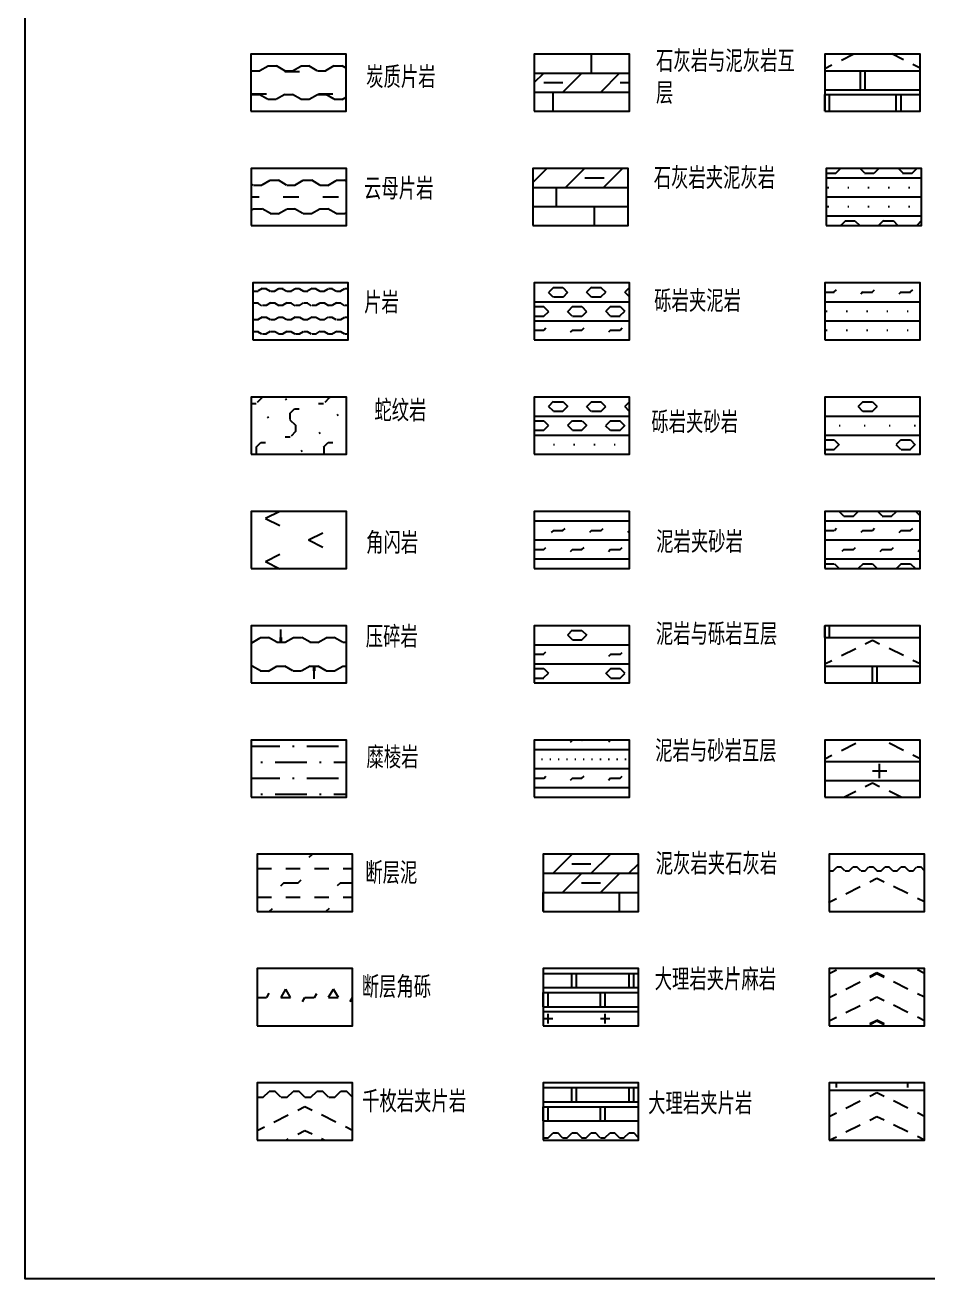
# Model space of a CAD drawing. Extents: x 0 to 0.364, y 0 to 0.528.
# Drawn here: x 0 to 0.1894, y 0 to 0.2632 of the extents above; entities that cross this region are included whole.
import ezdxf

# ---------------------------------------------------------------- set-up
doc = ezdxf.new("R2010")
doc.units = 0
doc.header["$MEASUREMENT"] = 0
doc.layers.get('0').update_dxf_attribs({"linetype": 'CONTINUOUS'})
doc.styles.add('LZ_FONTS_FS', font='hxm.ttf', dxfattribs={"width": 0.7})

msp = doc.modelspace()

# ---------------------------------------------------------------- hatches: boundary and pattern name
h = msp.add_hatch()
h.set_pattern_fill('TKTZPY', color=256, scale=0.001, style=0, pattern_type=2)
h.set_pattern_definition([(30, (-0.189815, 0.2476422), (0.0034641, 0.006), [0.002, -0.01]), (0, (-0.188083, 0.248642), (0.0034641, 0.006), [0.00173205, -0.00519615]), (0, (-0.191547, 0.247642), (0.0034641, 0.006), [0.00173205, -0.00519615]), (150, (-0.191547, 0.2476422), (-0.006928203, -3e-10), [0.002, -0.01]), (0, (-0.189083, 0.248809), (0, 0.012), [0.0030654, -0.0108564]), (0, (-0.182154, 0.253476), (0, 0.012), [0.0030654, -0.0108564])])
h.paths.add_polyline_path([(0.06733, 0.24514), (0.06733, 0.25714), (0.04733, 0.25714), (0.04733, 0.24514)])
h = msp.add_hatch()
h.set_pattern_fill('TKSHY-NHY', color=256, scale=0.001, style=0, pattern_type=2)
h.set_pattern_definition([(0, (-0.3131948, 0.0771422), (0, 0.004), []), (90, (-0.313195, 0.077142), (-0.008, 0.008), [0.004, -0.012]), (0, (-0.315195, 0.083142), (0.008, 0.008), [0.004, -0.012]), (45, (-0.319195, 0.081142), (-0.008, 0.008), [0.00565685, -0.00565685]), (45, (-0.311195, 0.081142), (-0.008, 0.008), [0.00565685, -0.00565685])])
h.paths.add_polyline_path([(0.10681, 0.25714), (0.10681, 0.24514), (0.12681, 0.24514), (0.12681, 0.25714)])
h = msp.add_hatch()
h.set_pattern_fill('TKDLY+QMY', color=256, scale=0.001, style=0, pattern_type=2)
h.set_pattern_definition([(26.565, (-0.432252, 0.029142), (5e-11, 0.015), [0.00167705, -0.0022361, 0.0033541, -0.0598148]), (26.565, (-0.423752, 0.033392), (5e-11, 0.015), [0.001677, -0.065405]), (153.435, (-0.412252, 0.029142), (5e-11, -0.015), [0.00167705, -0.0022361, 0.0033541, -0.0598148]), (333.435, (-0.422252, 0.034142), (-5e-11, 0.015), [0.001677, -0.065405]), (26.565, (-0.412252, 0.029142), (5e-11, 0.015), [0.00167705, -0.0022361, 0.0033541, -0.0598148]), (26.565, (-0.403752, 0.033392), (5e-11, 0.015), [0.001677, -0.065405]), (153.435, (-0.392252, 0.029142), (5e-11, -0.015), [0.00167705, -0.0022361, 0.0033541, -0.0598148]), (333.435, (-0.402252, 0.034142), (-5e-11, 0.015), [0.001677, -0.065405]), (26.565, (-0.392252, 0.029142), (5e-11, 0.015), [0.00167705, -0.0022361, 0.0033541, -0.0598148]), (26.565, (-0.383752, 0.033392), (5e-11, 0.015), [0.001677, -0.065405]), (153.435, (-0.372252, 0.029142), (5e-11, -0.015), [0.00167705, -0.0022361, 0.0033541, -0.0598148]), (333.435, (-0.382252, 0.034142), (-5e-11, 0.015), [0.001677, -0.065405]), (0, (-0.432252, 0.034642), (0, 0.015), []), (0, (-0.432252, 0.038642), (0, 0.015), []), (90, (-0.432252, 0.034642), (-0.015, 0.015), [0.004, -0.011]), (90, (-0.431252, 0.034642), (-0.015, 0.015), [0.004, -0.011]), (0, (-0.432252, 0.039642), (0, 0.015), []), (0, (-0.432252, 0.043642), (0, 0.015), []), (90, (-0.424752, 0.039642), (-0.015, 0.015), [0.004, -0.011]), (90, (-0.423752, 0.039642), (-0.015, 0.015), [0.004, -0.011])])
h.paths.add_polyline_path([(0.18775, 0.24514), (0.18775, 0.25714), (0.16775, 0.25714), (0.16775, 0.24514)])
h = msp.add_hatch()
h.set_pattern_fill('TKYMPY', color=256, scale=0.001, style=0, pattern_type=2)
h.set_pattern_definition([(30, (-0.2517003, 0.0076422), (0.0034641, 0.006), [0.002, -0.01]), (0, (-0.249968, 0.008642), (0.0034641, 0.006), [0.00173205, -0.00519615]), (0, (-0.2534324, 0.007642), (0.0034641, 0.006), [0.00173205, -0.00519615]), (150, (-0.2534324, 0.0076422), (-0.006928203, -3e-10), [0.002, -0.01]), (0, (-0.2525663, 0.005142), (0.00333333, 0.006), [0.00333333, -0.005])])
h.paths.add_polyline_path([(0.04743, 0.22114), (0.06743, 0.22114), (0.06743, 0.23314), (0.04743, 0.23314)])
h = msp.add_hatch()
h.set_pattern_fill('TKSHY+NHY', color=256, scale=0.001, style=0, pattern_type=2)
h.set_pattern_definition([(0, (-0.3125663, 0.0771422), (0, 0.004), []), (90, (-0.312566, 0.077142), (-0.016, 1e-18), [0.004, -0.008]), (90, (-0.304566, 0.081142), (-0.016, 1e-18), [0.004, -0.008]), (0, (-0.314566, 0.087142), (0.004, 0.012), [0.004, -0.012]), (45, (-0.318566, 0.085142), (-0.012, 0.012), [0.0056569, -0.0282843]), (45, (-0.310566, 0.085142), (-0.012, 0.012), [0.0056569, -0.0282843]), (45, (-0.302566, 0.085142), (-0.012, 0.012), [0.0056569, -0.0282843]), (45, (-0.294566, 0.085142), (-0.012, 0.012), [0.0056569, -0.0282843]), (45, (-0.286566, 0.085142), (-0.012, 0.012), [0.0056569, -0.0282843]), (45, (-0.278566, 0.085142), (-0.012, 0.012), [0.0056569, -0.0282843])])
h.paths.add_polyline_path([(0.12649, 0.22114), (0.12649, 0.23314), (0.10649, 0.23314), (0.10649, 0.22114)])
h = msp.add_hatch()
h.set_pattern_fill('TKSY+LY', color=256, scale=0.001, style=0, pattern_type=2)
h.set_pattern_definition([(0, (-0.311938, 0.1751422), (0, 0.004), []), (0, (-0.311938, 0.177142), (0, 0.012), [0.00025, -0.004]), (0, (-0.311938, 0.181142), (0, 0.012), [0.00025, -0.004]), (0, (-0.311938, 0.184142), (0.012, 0.012), [0.002, -0.006]), (0, (-0.311938, 0.186142), (0.012, 0.012), [0.002, -0.006]), (45, (-0.309938, 0.184142), (-0.012, 0.012), [0.0014142, -0.01555635]), (315, (-0.309938, 0.186142), (0.012, 0.012), [0.0014142, -0.01555635]), (135, (-0.311938, 0.184142), (-0.012, -0.012), [0.0014142, -0.01555635]), (225, (-0.311938, 0.186142), (0.012, -0.012), [0.0014142, -0.01555635]), (45, (-0.301938, 0.184142), (-0.012, 0.012), [0.0014142, -0.01555635]), (315, (-0.301938, 0.186142), (0.012, 0.012), [0.0014142, -0.01555635]), (135, (-0.303938, 0.184142), (-0.012, -0.012), [0.0014142, -0.01555635]), (225, (-0.303938, 0.186142), (0.012, -0.012), [0.0014142, -0.01555635]), (45, (-0.293938, 0.184142), (-0.012, 0.012), [0.0014142, -0.01555635]), (315, (-0.293938, 0.186142), (0.012, 0.012), [0.0014142, -0.01555635]), (135, (-0.295938, 0.184142), (-0.012, -0.012), [0.0014142, -0.01555635]), (225, (-0.295938, 0.186142), (0.012, -0.012), [0.0014142, -0.01555635])])
h.paths.add_polyline_path([(0.16806, 0.23314), (0.16806, 0.22114), (0.18806, 0.22114), (0.18806, 0.23314)])
h = msp.add_hatch()
h.set_pattern_fill('TKPY', color=256, scale=0.001, style=0, pattern_type=2)
h.set_pattern_definition([(30, (-0.1918191, 0.1743922), (0.001732551, 0.002999134), [0.001, -0.005]), (0, (-0.190953, 0.1748922), (0.00173105, 0.003), [0.000866025, -0.002598076]), (0, (-0.192685, 0.1743922), (0.00173105, 0.003), [0.000866025, -0.002598076]), (150, (-0.1926851, 0.1743922), (-0.003463602, 8.66e-07), [0.001, -0.005])])
h.paths.add_polyline_path([(0.06775, 0.19714), (0.06775, 0.20914), (0.04775, 0.20914), (0.04775, 0.19714)])
h = msp.add_hatch()
h.set_pattern_fill('TKLY+NY', color=256, scale=0.001, style=0, pattern_type=2)
h.set_pattern_definition([(0, (-0.4331948, 0.0291422), (0, 0.004), []), (0, (-0.433195, 0.038142), (0.012, 0.012), [0.002, -0.006]), (0, (-0.433195, 0.040142), (0.012, 0.012), [0.002, -0.006]), (45, (-0.431195, 0.038142), (-0.012, 0.012), [0.0014142, -0.01555635]), (315, (-0.431195, 0.040142), (0.012, 0.012), [0.0014142, -0.01555635]), (135, (-0.433195, 0.038142), (-0.012, -0.012), [0.0014142, -0.01555635]), (225, (-0.433195, 0.040142), (0.012, -0.012), [0.0014142, -0.01555635]), (45, (-0.423195, 0.038142), (-0.012, 0.012), [0.0014142, -0.01555635]), (315, (-0.423195, 0.040142), (0.012, 0.012), [0.0014142, -0.01555635]), (135, (-0.425195, 0.038142), (-0.012, -0.012), [0.0014142, -0.01555635]), (225, (-0.425195, 0.040142), (0.012, -0.012), [0.0014142, -0.01555635]), (45, (-0.415195, 0.038142), (-0.012, 0.012), [0.0014142, -0.01555635]), (315, (-0.415195, 0.040142), (0.012, 0.012), [0.0014142, -0.01555635]), (135, (-0.417195, 0.038142), (-0.012, -0.012), [0.0014142, -0.01555635]), (225, (-0.417195, 0.040142), (0.012, -0.012), [0.0014142, -0.01555635]), (0, (-0.429195, 0.034142), (0.012, 0.012), [0.002, -0.006]), (0, (-0.429195, 0.036142), (0.012, 0.012), [0.002, -0.006]), (45, (-0.427195, 0.034142), (-0.012, 0.012), [0.0014142, -0.01555635]), (315, (-0.427195, 0.036142), (0.012, 0.012), [0.0014142, -0.01555635]), (135, (-0.429195, 0.034142), (-0.012, -0.012), [0.0014142, -0.01555635]), (225, (-0.429195, 0.036142), (0.012, -0.012), [0.0014142, -0.01555635]), (45, (-0.419195, 0.034142), (-0.012, 0.012), [0.0014142, -0.01555635]), (315, (-0.419195, 0.036142), (0.012, 0.012), [0.0014142, -0.01555635]), (135, (-0.421195, 0.034142), (-0.012, -0.012), [0.0014142, -0.01555635]), (225, (-0.421195, 0.036142), (0.012, -0.012), [0.0014142, -0.01555635]), (45, (-0.411195, 0.034142), (-0.012, 0.012), [0.0014142, -0.01555635]), (315, (-0.411195, 0.036142), (0.012, 0.012), [0.0014142, -0.01555635]), (135, (-0.413195, 0.034142), (-0.012, -0.012), [0.0014142, -0.01555635]), (225, (-0.413195, 0.036142), (0.012, -0.012), [0.0014142, -0.01555635]), (0, (-0.433195, 0.043142), (0.004, 0.012), [0.002, -0.006]), (45, (-0.431195, 0.043142), (2e-18, 0.024), [0.000625, -0.01634556]), (45, (-0.423195, 0.043142), (2e-18, 0.024), [0.000625, -0.01634556]), (45, (-0.415195, 0.043142), (2e-18, 0.024), [0.000625, -0.01634556]), (225, (-0.433195, 0.043142), (-4e-18, -0.024), [0.000625, -0.01634556]), (225, (-0.425195, 0.043142), (-4e-18, -0.024), [0.000625, -0.01634556]), (225, (-0.417195, 0.043142), (-4e-18, -0.024), [0.000625, -0.01634556])])
h.paths.add_polyline_path([(0.12681, 0.19714), (0.12681, 0.20914), (0.10681, 0.20914), (0.10681, 0.19714)])
h = msp.add_hatch()
h.set_pattern_fill('TKSY+NY', color=256, scale=0.001, style=0, pattern_type=2)
h.set_pattern_definition([(0, (-0.312252, 0.1731422), (0, 0.004), []), (0, (-0.312252, 0.175142), (0, 0.012), [0.00025, -0.004]), (0, (-0.312252, 0.179142), (0, 0.012), [0.00025, -0.004]), (0, (-0.312252, 0.183142), (0.004, 0.012), [0.002, -0.006]), (45, (-0.310252, 0.183142), (2e-18, 0.024), [0.000625, -0.01634556]), (45, (-0.302252, 0.183142), (2e-18, 0.024), [0.000625, -0.01634556]), (45, (-0.294252, 0.183142), (2e-18, 0.024), [0.000625, -0.01634556]), (225, (-0.312252, 0.183142), (-4e-18, -0.024), [0.000625, -0.01634556]), (225, (-0.304252, 0.183142), (-4e-18, -0.024), [0.000625, -0.01634556]), (225, (-0.296252, 0.183142), (-4e-18, -0.024), [0.000625, -0.01634556])])
h.paths.add_polyline_path([(0.18775, 0.19714), (0.18775, 0.20914), (0.16775, 0.20914), (0.16775, 0.19714)])
h = msp.add_hatch()
h.set_pattern_fill('TKSWY', color=256, scale=0.001, style=0, pattern_type=2)
h.set_pattern_definition([(45, (-0.552566, 0.125142), (-0.00707107, 0.00707107), [0.00133333, -0.00866667]), (0, (-0.5516235, 0.126085), (0.00707107, 0.00707107), [0.001, -0.01314214]), (270, (-0.552566, 0.125142), (0.00707107, -0.00707107), [0.00133333, -0.0128088]), (315, (-0.552566, 0.123809), (0.00707107, 0.00707107), [0.00166667, -0.00833333]), (270, (-0.551388, 0.1226304), (0.00707107, -0.00707107), [0.00133333, -0.0128088]), (225, (-0.551388, 0.121297), (0.00707107, -0.00707107), [0.00133333, -0.00866667]), (180, (-0.552566, 0.1201186), (-0.00707107, -0.00707107), [0.001, -0.01314214]), (45, (-0.542162, 0.125142), (-0.00707107, 0.00707107), [0.00033333, -0.005])])
h.paths.add_polyline_path([(0.06743, 0.17314), (0.06743, 0.18514), (0.04743, 0.18514), (0.04743, 0.17314)])
h = msp.add_hatch()
h.set_pattern_fill('TKLY+SY', color=256, scale=0.001, style=0, pattern_type=2)
h.set_pattern_definition([(0, (-0.4331948, 0.0291422), (0, 0.004), []), (0, (-0.433195, 0.031142), (0, 0.012), [0.00025, -0.004]), (0, (-0.433195, 0.038142), (0.012, 0.012), [0.002, -0.006]), (0, (-0.433195, 0.040142), (0.012, 0.012), [0.002, -0.006]), (45, (-0.431195, 0.038142), (-0.012, 0.012), [0.0014142, -0.01555635]), (315, (-0.431195, 0.040142), (0.012, 0.012), [0.0014142, -0.01555635]), (135, (-0.433195, 0.038142), (-0.012, -0.012), [0.0014142, -0.01555635]), (225, (-0.433195, 0.040142), (0.012, -0.012), [0.0014142, -0.01555635]), (45, (-0.423195, 0.038142), (-0.012, 0.012), [0.0014142, -0.01555635]), (315, (-0.423195, 0.040142), (0.012, 0.012), [0.0014142, -0.01555635]), (135, (-0.425195, 0.038142), (-0.012, -0.012), [0.0014142, -0.01555635]), (225, (-0.425195, 0.040142), (0.012, -0.012), [0.0014142, -0.01555635]), (45, (-0.415195, 0.038142), (-0.012, 0.012), [0.0014142, -0.01555635]), (315, (-0.415195, 0.040142), (0.012, 0.012), [0.0014142, -0.01555635]), (135, (-0.417195, 0.038142), (-0.012, -0.012), [0.0014142, -0.01555635]), (225, (-0.417195, 0.040142), (0.012, -0.012), [0.0014142, -0.01555635]), (0, (-0.429195, 0.034142), (0.012, 0.012), [0.002, -0.006]), (0, (-0.429195, 0.036142), (0.012, 0.012), [0.002, -0.006]), (45, (-0.427195, 0.034142), (-0.012, 0.012), [0.0014142, -0.01555635]), (315, (-0.427195, 0.036142), (0.012, 0.012), [0.0014142, -0.01555635]), (135, (-0.429195, 0.034142), (-0.012, -0.012), [0.0014142, -0.01555635]), (225, (-0.429195, 0.036142), (0.012, -0.012), [0.0014142, -0.01555635]), (45, (-0.419195, 0.034142), (-0.012, 0.012), [0.0014142, -0.01555635]), (315, (-0.419195, 0.036142), (0.012, 0.012), [0.0014142, -0.01555635]), (135, (-0.421195, 0.034142), (-0.012, -0.012), [0.0014142, -0.01555635]), (225, (-0.421195, 0.036142), (0.012, -0.012), [0.0014142, -0.01555635]), (45, (-0.411195, 0.034142), (-0.012, 0.012), [0.0014142, -0.01555635]), (315, (-0.411195, 0.036142), (0.012, 0.012), [0.0014142, -0.01555635]), (135, (-0.413195, 0.034142), (-0.012, -0.012), [0.0014142, -0.01555635]), (225, (-0.413195, 0.036142), (0.012, -0.012), [0.0014142, -0.01555635])])
h.paths.add_polyline_path([(0.12681, 0.17314), (0.12681, 0.18514), (0.10681, 0.18514), (0.10681, 0.17314)])
h = msp.add_hatch()
h.set_pattern_fill('TKSY-LY', color=256, scale=0.001, style=0, pattern_type=2)
h.set_pattern_definition([(0, (-0.312252, 0.1731422), (0, 0.004), []), (0, (-0.312252, 0.174142), (0.008, 0.008), [0.002, -0.014]), (0, (-0.312252, 0.176142), (0.008, 0.008), [0.002, -0.014]), (45, (-0.310252, 0.174142), (-0.008, 0.008), [0.00141421, -0.0098995]), (315, (-0.310252, 0.176142), (0.008, 0.008), [0.00141421, -0.0098995]), (135, (-0.312252, 0.174142), (-0.008, -0.008), [0.00141421, -0.0098995]), (225, (-0.312252, 0.176142), (0.008, -0.008), [0.00141421, -0.0098995]), (0, (-0.312252, 0.179142), (0, 0.008), [0.00025, -0.005])])
h.paths.add_polyline_path([(0.16775, 0.18514), (0.16775, 0.17314), (0.18775, 0.17314), (0.18775, 0.18514)])
h = msp.add_hatch()
h.set_pattern_fill('TKJSY', color=256, scale=0.001, style=0, pattern_type=2)
h.set_pattern_definition([(26.565, (-0.552566, 0.029142), (-4e-10, 0.009), [0.0033541, -0.0067082]), (333.435, (-0.552566, 0.029142), (4e-10, 0.009), [0.0033541, -0.0067082])])
h.paths.add_polyline_path([(0.06743, 0.14914), (0.06743, 0.16114), (0.04743, 0.16114), (0.04743, 0.14914)])
h = msp.add_hatch()
h.set_pattern_fill('TKNY+SY', color=256, scale=0.001, style=0, pattern_type=2)
h.set_pattern_definition([(0, (-0.1331948, -0.0648578), (0, 0.004), []), (0, (-0.133195, -0.062858), (0.004, 0.012), [0.002, -0.006]), (45, (-0.131195, -0.062858), (2e-18, 0.024), [0.000625, -0.0163456]), (45, (-0.123195, -0.062858), (2e-18, 0.024), [0.000625, -0.0163456]), (45, (-0.115195, -0.062858), (2e-18, 0.024), [0.000625, -0.0163456]), (225, (-0.133195, -0.062858), (-4e-18, -0.024), [0.000625, -0.0163456]), (225, (-0.125195, -0.062858), (-4e-18, -0.024), [0.000625, -0.0163456]), (225, (-0.117195, -0.062858), (-4e-18, -0.024), [0.000625, -0.0163456]), (0, (-0.129195, -0.058858), (0.004, 0.012), [0.002, -0.006]), (45, (-0.127195, -0.058858), (2e-18, 0.024), [0.000625, -0.0163456]), (45, (-0.119195, -0.058858), (2e-18, 0.024), [0.000625, -0.0163456]), (45, (-0.111195, -0.058858), (2e-18, 0.024), [0.000625, -0.0163456]), (225, (-0.129195, -0.058858), (-4e-18, -0.024), [0.000625, -0.0163456]), (225, (-0.121195, -0.058858), (-4e-18, -0.024), [0.000625, -0.0163456]), (225, (-0.113195, -0.058858), (-4e-18, -0.024), [0.000625, -0.0163456]), (0, (-0.133195, -0.054858), (0, 0.012), [0.00025, -0.004])])
h.paths.add_polyline_path([(0.12681, 0.16114), (0.10681, 0.16114), (0.10681, 0.14914), (0.12681, 0.14914)])
h = msp.add_hatch()
h.set_pattern_fill('TKNY+LY', color=256, scale=0.001, style=0, pattern_type=2)
h.set_pattern_definition([(0, (-0.012252, 0.1511422), (0, 0.004), []), (0, (-0.012252, 0.153142), (0.004, 0.012), [0.002, -0.006]), (45, (-0.010252, 0.153142), (2e-18, 0.024), [0.000625, -0.0163456]), (45, (-0.002252, 0.153142), (2e-18, 0.024), [0.000625, -0.0163456]), (45, (0.005748, 0.153142), (2e-18, 0.024), [0.000625, -0.0163456]), (225, (-0.012252, 0.153142), (-4e-18, -0.024), [0.000625, -0.0163456]), (225, (-0.004252, 0.153142), (-4e-18, -0.024), [0.000625, -0.0163456]), (225, (0.003748, 0.153142), (-4e-18, -0.024), [0.000625, -0.0163456]), (0, (-0.008252, 0.157142), (0.004, 0.012), [0.002, -0.006]), (45, (-0.006252, 0.157142), (2e-18, 0.024), [0.000625, -0.0163456]), (45, (0.001748, 0.157142), (2e-18, 0.024), [0.000625, -0.0163456]), (45, (0.009748, 0.157142), (2e-18, 0.024), [0.000625, -0.0163456]), (225, (-0.008252, 0.157142), (-4e-18, -0.024), [0.000625, -0.0163456]), (225, (-0.000252, 0.157142), (-4e-18, -0.024), [0.000625, -0.0163456]), (225, (0.007748, 0.157142), (-4e-18, -0.024), [0.000625, -0.0163456]), (0, (-0.012252, 0.160142), (0.012, 0.012), [0.002, -0.006]), (0, (-0.012252, 0.162142), (0.012, 0.012), [0.002, -0.006]), (45, (-0.010252, 0.160142), (-0.012, 0.012), [0.0014142, -0.0155563]), (315, (-0.010252, 0.162142), (0.012, 0.012), [0.0014142, -0.0155563]), (135, (-0.012252, 0.160142), (-0.012, -0.012), [0.0014142, -0.0155563]), (225, (-0.012252, 0.162142), (0.012, -0.012), [0.0014142, -0.0155563]), (45, (-0.002252, 0.160142), (-0.012, 0.012), [0.0014142, -0.0155563]), (315, (-0.002252, 0.162142), (0.012, 0.012), [0.0014142, -0.0155563]), (135, (-0.004252, 0.160142), (-0.012, -0.012), [0.0014142, -0.0155563]), (225, (-0.004252, 0.162142), (0.012, -0.012), [0.0014142, -0.0155563]), (45, (0.005748, 0.160142), (-0.012, 0.012), [0.0014142, -0.0155563]), (315, (0.005748, 0.162142), (0.012, 0.012), [0.0014142, -0.0155563]), (135, (0.003748, 0.160142), (-0.012, -0.012), [0.0014142, -0.0155563]), (225, (0.003748, 0.162142), (0.012, -0.012), [0.0014142, -0.0155563])])
h.paths.add_polyline_path([(0.18775, 0.14914), (0.18775, 0.16114), (0.16775, 0.16114), (0.16775, 0.14914)])
h = msp.add_hatch()
h.set_pattern_fill('TKYSY', color=256, scale=0.001, style=0, pattern_type=2)
h.set_pattern_definition([(270, (-0.549102, -0.039358), (0.0138564, -3e-18), [0.00266667, -0.00933333]), (270, (-0.549002, -0.039358), (0.0138564, -3e-18), [0.001, -0.011]), (270, (-0.549202, -0.039358), (0.0138564, -3e-18), [0.001, -0.011]), (90, (-0.542141, -0.046358), (-0.0138564, 8e-19), [0.00266667, -0.00933333]), (90, (-0.542041, -0.046358), (-0.0138564, 8e-19), [0.001, -0.011]), (90, (-0.542241, -0.046358), (-0.0138564, 8e-19), [0.001, -0.011]), (30, (-0.5517003, -0.0403578), (0.003464101, 0.006), [0.002, -0.01]), (0, (-0.549968, -0.039358), (0.0034641, 0.006), [0.00173205, -0.00519615]), (0, (-0.5534324, -0.040358), (0.0034641, 0.006), [0.00173205, -0.00519615]), (150, (-0.5534324, -0.0403578), (-0.006928203, -3e-10), [0.002, -0.01])])
h.paths.add_polyline_path([(0.06743, 0.12514), (0.06743, 0.13714), (0.04743, 0.13714), (0.04743, 0.12514)])
h = msp.add_hatch()
h.set_pattern_fill('TKNY-LY', color=256, scale=0.001, style=0, pattern_type=2)
h.set_pattern_definition([(0, (-0.1331948, -0.0668578), (0, 0.004), []), (0, (-0.133195, -0.065858), (0.008, 0.008), [0.002, -0.014]), (0, (-0.133195, -0.063858), (0.008, 0.008), [0.002, -0.014]), (45, (-0.131195, -0.065858), (-0.008, 0.008), [0.0014142, -0.0098995]), (315, (-0.131195, -0.063858), (0.008, 0.008), [0.0014142, -0.0098995]), (135, (-0.133195, -0.065858), (-0.008, -0.008), [0.0014142, -0.0098995]), (225, (-0.133195, -0.063858), (0.008, -0.008), [0.0014142, -0.0098995]), (0, (-0.133195, -0.060858), (0.008, 0.008), [0.002, -0.014]), (45, (-0.131195, -0.060858), (2e-18, 0.016), [0.000625, -0.0106887]), (225, (-0.133195, -0.060858), (-4e-18, -0.016), [0.000625, -0.0106887])])
h.paths.add_polyline_path([(0.10681, 0.13714), (0.10681, 0.12514), (0.12681, 0.12514), (0.12681, 0.13714)])
h = msp.add_hatch()
h.set_pattern_fill('TKQMY-DLY', color=256, scale=0.001, style=0, pattern_type=2)
h.set_pattern_definition([(0, (-0.192252, 0.034642), (0, 0.01), []), (0, (-0.192252, 0.038642), (0, 0.01), []), (90, (-0.192252, 0.034642), (-0.01, 0.01), [0.004, -0.016]), (90, (-0.191252, 0.034642), (-0.01, 0.01), [0.004, -0.016]), (26.565, (-0.192252, 0.029142), (3e-11, 0.01), [0.00167705, -0.00223607, 0.0033541, -0.03745414]), (26.565, (-0.183752, 0.033392), (3e-11, 0.01), [0.00167705, -0.0430443]), (153.435, (-0.172252, 0.029142), (3e-11, -0.01), [0.00167705, -0.00223607, 0.0033541, -0.03745414]), (333.435, (-0.182252, 0.034142), (-3e-11, 0.01), [0.00167705, -0.0430443]), (26.565, (-0.172252, 0.029142), (3e-11, 0.01), [0.00167705, -0.00223607, 0.0033541, -0.03745414]), (26.565, (-0.163752, 0.033392), (3e-11, 0.01), [0.00167705, -0.0430443]), (153.435, (-0.152252, 0.029142), (3e-11, -0.01), [0.00167705, -0.00223607, 0.0033541, -0.03745414]), (333.435, (-0.162252, 0.034142), (-3e-11, 0.01), [0.00167705, -0.0430443])])
h.paths.add_polyline_path([(0.18775, 0.12514), (0.18775, 0.13714), (0.16775, 0.13714), (0.16775, 0.12514)])
h = msp.add_hatch()
h.set_pattern_fill('TKMLY', color=256, scale=0.001, style=0, pattern_type=2)
h.set_pattern_definition([(0, (-0.3725663, -0.114858), (0, 0.00666667), [0.00666667, -0.00266667, 0.00033333, -0.00266667]), (0, (-0.3725663, -0.1115244), (0, 0.00666667), [-0.00266667, 0.00033333, -0.00266667, 0.00666667])])
h.paths.add_polyline_path([(0.06743, 0.10114), (0.06743, 0.11314), (0.04743, 0.11314), (0.04743, 0.10114)])
h = msp.add_hatch()
h.set_pattern_fill('TKNY-SY', color=256, scale=0.001, style=0, pattern_type=2)
h.set_pattern_definition([(0, (-0.1331948, -0.0648578), (0, 0.004), []), (0, (-0.133195, -0.062858), (0, 0.008), [0.002, -0.006]), (45, (-0.131195, -0.062858), (2e-18, 0.016), [0.000625, -0.0106887]), (45, (-0.123195, -0.062858), (2e-18, 0.016), [0.000625, -0.0106887]), (225, (-0.133195, -0.062858), (-4e-18, -0.016), [0.000625, -0.0106887]), (225, (-0.125195, -0.062858), (-4e-18, -0.016), [0.000625, -0.0106887]), (0, (-0.133195, -0.058858), (0, 0.008), [0.00025, -0.0015])])
h.paths.add_polyline_path([(0.12681, 0.10114), (0.12681, 0.11314), (0.10681, 0.11314), (0.10681, 0.10114)])
h = msp.add_hatch()
h.set_pattern_fill('TKQMY-PMY', color=256, scale=0.001, style=0, pattern_type=2)
h.set_pattern_definition([(0, (-0.192252, 0.034642), (0, 0.01), []), (0, (-0.192252, 0.038642), (0, 0.01), []), (0, (-0.192252, 0.036642), (0.01, 0.01), [0.003, -0.017]), (90, (-0.190752, 0.035142), (-0.01, 0.01), [0.003, -0.017]), (26.565, (-0.192252, 0.029142), (3e-11, 0.01), [0.00167705, -0.00223607, 0.0033541, -0.03745414]), (26.565, (-0.183752, 0.033392), (3e-11, 0.01), [0.00167705, -0.0430443]), (153.435, (-0.172252, 0.029142), (3e-11, -0.01), [0.00167705, -0.00223607, 0.0033541, -0.03745414]), (333.435, (-0.182252, 0.034142), (-3e-11, 0.01), [0.00167705, -0.0430443]), (26.565, (-0.172252, 0.029142), (3e-11, 0.01), [0.00167705, -0.00223607, 0.0033541, -0.03745414]), (26.565, (-0.163752, 0.033392), (3e-11, 0.01), [0.00167705, -0.0430443]), (153.435, (-0.152252, 0.029142), (3e-11, -0.01), [0.00167705, -0.00223607, 0.0033541, -0.03745414]), (333.435, (-0.162252, 0.034142), (-3e-11, 0.01), [0.00167705, -0.0430443])])
h.paths.add_polyline_path([(0.16775, 0.11314), (0.16775, 0.10114), (0.18775, 0.10114), (0.18775, 0.11314)])
h = msp.add_hatch()
h.set_pattern_fill('TKDCN', color=256, scale=0.001, style=0, pattern_type=2)
h.set_pattern_definition([(45, (0.0511905, 0.029142), (-0.006, 0.006), [0.0009503, -0.007535]), (225, (0.0481905, 0.029142), (0.006, -0.006), [0.0009503, -0.007535]), (0, (0.0481905, 0.029142), (0.006, 0.006), [0.003, -0.009]), (0, (0.0486905, 0.032142), (0, 0.006), [0.003, -0.003])])
h.paths.add_polyline_path([(0.06869, 0.07714), (0.06869, 0.08914), (0.04869, 0.08914), (0.04869, 0.07714)])
h = msp.add_hatch()
h.set_pattern_fill('TKNHY+SHY', color=256, scale=0.001, style=0, pattern_type=2)
h.set_pattern_definition([(0, (-0.1313095, -0.0428578), (0, 0.004), []), (90, (-0.13131, -0.042858), (-0.016, 1e-18), [0.004, -0.02]), (90, (-0.12331, -0.030858), (-0.016, 1e-18), [0.004, -0.02]), (0, (-0.13331, -0.032858), (0.004, 0.012), [0.004, -0.012]), (45, (-0.13731, -0.034858), (-0.012, 0.012), [0.0056569, -0.0282843]), (45, (-0.12931, -0.034858), (-0.012, 0.012), [0.0056569, -0.0282843]), (45, (-0.12131, -0.034858), (-0.012, 0.012), [0.0056569, -0.0282843]), (45, (-0.11331, -0.034858), (-0.012, 0.012), [0.0056569, -0.0282843]), (45, (-0.10531, -0.034858), (-0.012, 0.012), [0.0056569, -0.0282843]), (45, (-0.09731, -0.034858), (-0.012, 0.012), [0.0056569, -0.0282843]), (0, (-0.13131, -0.036858), (0.004, 0.012), [0.004, -0.012]), (45, (-0.13531, -0.038858), (-0.012, 0.012), [0.0056569, -0.0282843]), (45, (-0.12731, -0.038858), (-0.012, 0.012), [0.0056569, -0.0282843]), (45, (-0.11931, -0.038858), (-0.012, 0.012), [0.0056569, -0.0282843]), (45, (-0.11131, -0.038858), (-0.012, 0.012), [0.0056569, -0.0282843]), (45, (-0.10331, -0.038858), (-0.012, 0.012), [0.0056569, -0.0282843]), (45, (-0.09531, -0.038858), (-0.012, 0.012), [0.0056569, -0.0282843])])
h.paths.add_polyline_path([(0.12869, 0.07714), (0.12869, 0.08914), (0.10869, 0.08914), (0.10869, 0.07714)])
h = msp.add_hatch()
h.set_pattern_fill('TKQMY-PY', color=256, scale=0.001, style=0, pattern_type=2)
h.set_pattern_definition([(0, (-0.191309, 0.035642), (0.00333333, 0.01), [0.00083333, -0.00583333]), (45, (-0.190476, 0.035642), (2e-18, 0.02), [0.0011785, -0.0129636]), (45, (-0.18381, 0.035642), (2e-18, 0.02), [0.0011785, -0.0129636]), (45, (-0.177143, 0.035642), (2e-18, 0.02), [0.0011785, -0.0129636]), (135, (-0.19131, 0.035642), (-0.02, 2e-18), [0.0011785, -0.0129636]), (135, (-0.184643, 0.035642), (-0.02, 2e-18), [0.0011785, -0.0129636]), (135, (-0.177976, 0.035642), (-0.02, 2e-18), [0.0011785, -0.0129636]), (0, (-0.187976, 0.035642), (0.00333333, 0.01), [0.00083333, -0.00583333]), (45, (-0.187143, 0.035642), (2e-18, 0.02), [0.0011785, -0.0129636]), (135, (-0.187976, 0.035642), (-0.02, 2e-18), [0.0011785, -0.0129636]), (45, (-0.180476, 0.035642), (2e-18, 0.02), [0.0011785, -0.0129636]), (135, (-0.18131, 0.035642), (-0.02, 2e-18), [0.0011785, -0.0129636]), (45, (-0.17381, 0.035642), (2e-18, 0.02), [0.0011785, -0.0129636]), (135, (-0.174643, 0.035642), (-0.02, 2e-18), [0.0011785, -0.0129636]), (0, (-0.189643, 0.036476), (0.00333333, 0.01), [0.00083333, -0.00583333]), (0, (-0.186309, 0.036476), (0.00333333, 0.01), [0.00083333, -0.00583333]), (26.565, (-0.1913095, 0.029142), (3e-11, 0.01), [0.00167705, -0.00223607, 0.0033541, -0.03745414]), (26.565, (-0.1828095, 0.033392), (3e-11, 0.01), [0.00167705, -0.0430443]), (153.435, (-0.1713095, 0.029142), (3e-11, -0.01), [0.00167705, -0.00223607, 0.0033541, -0.03745414]), (333.435, (-0.1813095, 0.034142), (-3e-11, 0.01), [0.00167705, -0.0430443]), (26.565, (-0.1713095, 0.029142), (3e-11, 0.01), [0.00167705, -0.00223607, 0.0033541, -0.03745414]), (26.565, (-0.1628095, 0.033392), (3e-11, 0.01), [0.00167705, -0.0430443]), (153.435, (-0.1513095, 0.029142), (3e-11, -0.01), [0.00167705, -0.00223607, 0.0033541, -0.03745414]), (333.435, (-0.1613095, 0.034142), (-3e-11, 0.01), [0.001677, -0.0430443])])
h.paths.add_polyline_path([(0.18869, 0.07714), (0.18869, 0.08914), (0.16869, 0.08914), (0.16869, 0.07714)])
h = msp.add_hatch()
h.set_pattern_fill('TKDCJL', color=256, scale=0.001, style=0, pattern_type=2)
h.set_pattern_definition([(0, (-0.0713095, -0.018858), (0.005, 0.00866025), [0.002, -0.008]), (60, (-0.0713095, -0.018858), (-0.005, 0.00866025), [0.002, -0.008]), (120, (-0.0693095, -0.018858), (-0.01, 2e-11), [0.002, -0.008]), (0, (-0.0663095, -0.018858), (0.005, 0.00866025), [0.002, -0.008]), (60, (-0.0668095, -0.019724), (-0.005, 0.00866025), [0.001, -0.009]), (60, (-0.0643095, -0.018858), (-0.005, 0.00866025), [0.001, -0.009])])
h.paths.add_polyline_path([(0.06869, 0.05314), (0.06869, 0.06514), (0.04869, 0.06514), (0.04869, 0.05314)])
h = msp.add_hatch()
h.set_pattern_fill('TKDLY+PMY', color=256, scale=0.001, style=0, pattern_type=2)
h.set_pattern_definition([(0, (-0.43131, 0.029142), (0, 0.012), []), (0, (-0.43131, 0.032142), (0, 0.012), []), (0, (-0.43131, 0.030642), (0.006, 0.012), [0.002, -0.01]), (90, (-0.43031, 0.029642), (-0.012, 7e-19), [0.002, -0.022]), (90, (-0.42431, 0.041642), (-0.012, 7e-19), [0.002, -0.022]), (0, (-0.43131, 0.033142), (0, 0.012), []), (0, (-0.43131, 0.036142), (0, 0.012), []), (90, (-0.43131, 0.033142), (-0.012, 0.012), [0.003, -0.009]), (90, (-0.43031, 0.033142), (-0.012, 0.012), [0.003, -0.009]), (0, (-0.43131, 0.037142), (0, 0.012), []), (0, (-0.43131, 0.040142), (0, 0.012), []), (90, (-0.42531, 0.037142), (-0.012, 0.012), [0.003, -0.009]), (90, (-0.42431, 0.037142), (-0.012, 0.012), [0.003, -0.009])])
h.paths.add_polyline_path([(0.10869, 0.05314), (0.12869, 0.05314), (0.12869, 0.06514), (0.10869, 0.06514)])
h = msp.add_hatch()
h.set_pattern_fill('TKTZQMY', color=256, scale=0.001, style=0, pattern_type=2)
h.set_pattern_definition([(26.565, (-0.1913095, 0.0291422), (2e-11, 0.005000005), [0.00167705, -0.00223607, 0.0033541, -0.01509345]), (26.565, (-0.1828095, 0.0333922), (2e-11, 0.005000005), [0.00167705, -0.02068363]), (26.565, (-0.1828095, 0.033592), (5e-09, 0.01), [0.00167705, -0.02068363]), (153.435, (-0.1713095, 0.0291422), (2e-11, -0.005000005), [0.00167705, -0.00223607, 0.0033541, -0.01509345]), (333.435, (-0.1813095, 0.0341422), (-2e-11, 0.005000005), [0.00167705, -0.02068363]), (333.435, (-0.1813095, 0.034342), (-5e-09, 0.01), [0.00167705, -0.02068363])])
h.paths.add_polyline_path([(0.16869, 0.06514), (0.16869, 0.05314), (0.18869, 0.05314), (0.18869, 0.06514)])
h = msp.add_hatch()
h.set_pattern_fill('TKQMP+PY', color=256, scale=0.001, style=0, pattern_type=2)
h.set_pattern_definition([(26.565, (-0.31131, -0.138858), (5e-11, 0.015), [0.00167705, -0.0022361, 0.0033541, -0.0598148]), (26.565, (-0.30281, -0.134608), (5e-11, 0.015), [0.001677, -0.065405]), (153.435, (-0.29131, -0.138858), (5e-11, -0.015), [0.00167705, -0.0022361, 0.0033541, -0.0598148]), (333.435, (-0.30131, -0.133858), (-5e-11, 0.015), [0.001677, -0.065405]), (26.565, (-0.29131, -0.138858), (5e-11, 0.015), [0.00167705, -0.0022361, 0.0033541, -0.0598148]), (26.565, (-0.28281, -0.134608), (5e-11, 0.015), [0.001677, -0.065405]), (153.435, (-0.27131, -0.138858), (5e-11, -0.015), [0.00167705, -0.0022361, 0.0033541, -0.0598148]), (333.435, (-0.28131, -0.133858), (-5e-11, 0.015), [0.001677, -0.065405]), (26.565, (-0.27131, -0.138858), (5e-11, 0.015), [0.00167705, -0.0022361, 0.0033541, -0.0598148]), (26.565, (-0.26281, -0.134608), (5e-11, 0.015), [0.001677, -0.065405]), (153.435, (-0.25131, -0.138858), (5e-11, -0.015), [0.001677, -0.0022361, 0.0033541, -0.0598148]), (333.435, (-0.26131, -0.133858), (-5e-11, 0.015), [0.001677, -0.065405]), (26.565, (-0.31131, -0.133858), (5e-11, 0.015), [0.00167705, -0.0022361, 0.0033541, -0.0598148]), (26.565, (-0.30281, -0.129608), (5e-11, 0.015), [0.001677, -0.065405]), (153.435, (-0.29131, -0.133858), (5e-11, -0.015), [0.00167705, -0.0022361, 0.0033541, -0.0598148]), (333.435, (-0.30131, -0.128858), (-5e-11, 0.015), [0.001677, -0.065405]), (26.565, (-0.29131, -0.133858), (5e-11, 0.015), [0.00167705, -0.0022361, 0.0033541, -0.0598148]), (26.565, (-0.28281, -0.129608), (5e-11, 0.015), [0.001677, -0.065405]), (153.435, (-0.27131, -0.133858), (5e-11, -0.015), [0.001677, -0.0022361, 0.0033541, -0.0598148]), (333.435, (-0.28131, -0.128858), (-5e-11, 0.015), [0.001677, -0.065405]), (26.565, (-0.27131, -0.133858), (5e-11, 0.015), [0.001677, -0.0022361, 0.0033541, -0.0598148]), (26.565, (-0.26281, -0.129608), (5e-11, 0.015), [0.001677, -0.065405]), (153.435, (-0.25131, -0.133858), (5e-11, -0.015), [0.001677, -0.0022361, 0.0033541, -0.0598148]), (333.435, (-0.26131, -0.128858), (-5e-11, 0.015), [0.001677, -0.065405]), (0, (-0.31131, -0.126858), (0.005, 0.015), [0.00125, -0.00875]), (45, (-0.31006, -0.126858), (4e-18, 0.03), [0.0017678, -0.0194454]), (45, (-0.30006, -0.126858), (4e-18, 0.03), [0.0017678, -0.0194454]), (45, (-0.29006, -0.126858), (4e-18, 0.03), [0.0017678, -0.0194454]), (135, (-0.31131, -0.126858), (-0.03, 4e-18), [0.0017678, -0.0194454]), (135, (-0.30131, -0.126858), (-0.03, 4e-18), [0.0017678, -0.0194454]), (135, (-0.29131, -0.126858), (-0.03, 4e-18), [0.0017678, -0.0194454]), (0, (-0.30631, -0.126858), (0.005, 0.015), [0.00125, -0.00875]), (45, (-0.30506, -0.126858), (4e-18, 0.03), [0.0017678, -0.0194454]), (135, (-0.30631, -0.126858), (-0.03, 4e-18), [0.0017678, -0.0194454]), (45, (-0.29506, -0.126858), (4e-18, 0.03), [0.0017678, -0.0194454]), (135, (-0.29631, -0.126858), (-0.03, 4e-18), [0.0017678, -0.0194454]), (45, (-0.28506, -0.126858), (4e-18, 0.03), [0.0017678, -0.0194454]), (135, (-0.28631, -0.126858), (-0.03, 4e-18), [0.0017678, -0.0194454]), (0, (-0.30881, -0.125608), (0.005, 0.015), [0.00125, -0.00875]), (0, (-0.30381, -0.125608), (0.005, 0.015), [0.00125, -0.00875])])
h.paths.add_polyline_path([(0.06869, 0.04114), (0.04869, 0.04114), (0.04869, 0.02914), (0.06869, 0.02914)])
h = msp.add_hatch()
h.set_pattern_fill('TKDLY+PY', color=256, scale=0.001, style=0, pattern_type=2)
h.set_pattern_definition([(0, (-0.43131, 0.033142), (0, 0.012), []), (0, (-0.43131, 0.036142), (0, 0.012), []), (90, (-0.43131, 0.033142), (-0.012, 0.012), [0.003, -0.009]), (90, (-0.43031, 0.033142), (-0.012, 0.012), [0.003, -0.009]), (0, (-0.43131, 0.037142), (0, 0.012), []), (0, (-0.43131, 0.040142), (0, 0.012), []), (90, (-0.42531, 0.037142), (-0.012, 0.012), [0.003, -0.009]), (90, (-0.42431, 0.037142), (-0.012, 0.012), [0.003, -0.009]), (0, (-0.43131, 0.029642), (0.004, 0.012), [0.001, -0.007]), (45, (-0.43031, 0.029642), (2e-18, 0.024), [0.0014142, -0.01555635]), (45, (-0.42231, 0.029642), (2e-18, 0.024), [0.0014142, -0.01555635]), (45, (-0.41431, 0.029642), (2e-18, 0.024), [0.0014142, -0.01555635]), (135, (-0.43131, 0.029642), (-0.024, 2e-18), [0.0014142, -0.01555635]), (135, (-0.42331, 0.029642), (-0.024, 2e-18), [0.0014142, -0.01555635]), (135, (-0.41531, 0.029642), (-0.024, 2e-18), [0.0014142, -0.01555635]), (0, (-0.42731, 0.029642), (0.004, 0.012), [0.001, -0.007]), (45, (-0.42631, 0.029642), (2e-18, 0.024), [0.0014142, -0.01555635]), (135, (-0.42731, 0.029642), (-0.024, 2e-18), [0.0014142, -0.01555635]), (45, (-0.41831, 0.029642), (2e-18, 0.024), [0.0014142, -0.01555635]), (135, (-0.41931, 0.029642), (-0.024, 2e-18), [0.0014142, -0.01555635]), (45, (-0.41031, 0.029642), (2e-18, 0.024), [0.0014142, -0.01555635]), (135, (-0.41131, 0.029642), (-0.024, 2e-18), [0.0014142, -0.01555635]), (0, (-0.42931, 0.030642), (0.004, 0.012), [0.001, -0.007]), (0, (-0.42531, 0.030642), (0.004, 0.012), [0.001, -0.007])])
h.paths.add_polyline_path([(0.12869, 0.02914), (0.12869, 0.04114), (0.10869, 0.04114), (0.10869, 0.02914)])
h = msp.add_hatch()
h.set_pattern_fill('TKQMY+PMY', color=256, scale=0.001, style=0, pattern_type=2)
h.set_pattern_definition([(26.565, (-0.19131, -0.090858), (5e-11, 0.015), [0.00167705, -0.0022361, 0.0033541, -0.0598148]), (26.565, (-0.18281, -0.086608), (5e-11, 0.015), [0.001677, -0.065405]), (153.435, (-0.17131, -0.090858), (5e-11, -0.015), [0.00167705, -0.0022361, 0.0033541, -0.0598148]), (333.435, (-0.18131, -0.085858), (-5e-11, 0.015), [0.001677, -0.065405]), (26.565, (-0.17131, -0.090858), (5e-11, 0.015), [0.00167705, -0.0022361, 0.0033541, -0.0598148]), (26.565, (-0.16281, -0.086608), (5e-11, 0.015), [0.001677, -0.065405]), (153.435, (-0.15131, -0.090858), (5e-11, -0.015), [0.001677, -0.0022361, 0.0033541, -0.0598148]), (333.435, (-0.16131, -0.085858), (-5e-11, 0.015), [0.001677, -0.065405]), (26.565, (-0.15131, -0.090858), (5e-11, 0.015), [0.001677, -0.0022361, 0.0033541, -0.0598148]), (26.565, (-0.14281, -0.086608), (5e-11, 0.015), [0.001677, -0.065405]), (153.435, (-0.13131, -0.090858), (5e-11, -0.015), [0.001677, -0.0022361, 0.0033541, -0.0598148]), (333.435, (-0.14131, -0.085858), (-5e-11, 0.015), [0.001677, -0.065405]), (26.565, (-0.19131, -0.085858), (5e-11, 0.015), [0.00167705, -0.0022361, 0.0033541, -0.0598148]), (26.565, (-0.18281, -0.081608), (5e-11, 0.015), [0.001677, -0.065405]), (153.435, (-0.17131, -0.085858), (5e-11, -0.015), [0.001677, -0.0022361, 0.0033541, -0.0598148]), (333.435, (-0.18131, -0.080858), (-5e-11, 0.015), [0.001677, -0.065405]), (26.565, (-0.17131, -0.085858), (5e-11, 0.015), [0.001677, -0.0022361, 0.0033541, -0.0598148]), (26.565, (-0.16281, -0.081608), (5e-11, 0.015), [0.001677, -0.065405]), (153.435, (-0.15131, -0.085858), (5e-11, -0.015), [0.001677, -0.0022361, 0.0033541, -0.0598148]), (333.435, (-0.16131, -0.080858), (-5e-11, 0.015), [0.001677, -0.065405]), (26.565, (-0.15131, -0.085858), (5e-11, 0.015), [0.001677, -0.0022361, 0.0033541, -0.0598148]), (26.565, (-0.14281, -0.081608), (5e-11, 0.015), [0.001677, -0.065405]), (153.435, (-0.13131, -0.085858), (5e-11, -0.015), [0.001677, -0.0022361, 0.0033541, -0.0598148]), (333.435, (-0.14131, -0.080858), (-5e-11, 0.015), [0.001677, -0.065405]), (0, (-0.19131, -0.080358), (0, 0.015), []), (0, (-0.19131, -0.076358), (0, 0.015), []), (0, (-0.19131, -0.078358), (0, 0.03), [0.003, -0.012]), (90, (-0.18981, -0.079858), (-0.015, 9e-19), [0.003, -0.027]), (0, (-0.18381, -0.063358), (0, 0.03), [0.003, -0.012]), (90, (-0.18231, -0.064858), (-0.015, 9e-19), [0.003, -0.027])])
h.paths.add_polyline_path([(0.16869, 0.02914), (0.18869, 0.02914), (0.18869, 0.04114), (0.16869, 0.04114)])

# ---------------------------------------------------------------- linework, layer by layer
for points in [[(0, 0.52844), (0.36407, 0.52844), (0.36407, 0), (0, 0)], [(0.04733, 0.24514), (0.06733, 0.24514), (0.06733, 0.25714), (0.04733, 0.25714)], [(0.10681, 0.24514), (0.12681, 0.24514), (0.12681, 0.25714), (0.10681, 0.25714)], [(0.16775, 0.24514), (0.18775, 0.24514), (0.18775, 0.25714), (0.16775, 0.25714)], [(0.04743, 0.22114), (0.06743, 0.22114), (0.06743, 0.23314), (0.04743, 0.23314)], [(0.10649, 0.22114), (0.12649, 0.22114), (0.12649, 0.23314), (0.10649, 0.23314)], [(0.16806, 0.22114), (0.18806, 0.22114), (0.18806, 0.23314), (0.16806, 0.23314)], [(0.04775, 0.19714), (0.06775, 0.19714), (0.06775, 0.20914), (0.04775, 0.20914)], [(0.10681, 0.19714), (0.12681, 0.19714), (0.12681, 0.20914), (0.10681, 0.20914)], [(0.16775, 0.19714), (0.18775, 0.19714), (0.18775, 0.20914), (0.16775, 0.20914)], [(0.04743, 0.17314), (0.06743, 0.17314), (0.06743, 0.18514), (0.04743, 0.18514)], [(0.10681, 0.17314), (0.12681, 0.17314), (0.12681, 0.18514), (0.10681, 0.18514)], [(0.16775, 0.17314), (0.18775, 0.17314), (0.18775, 0.18514), (0.16775, 0.18514)], [(0.04743, 0.14914), (0.06743, 0.14914), (0.06743, 0.16114), (0.04743, 0.16114)], [(0.10681, 0.14914), (0.12681, 0.14914), (0.12681, 0.16114), (0.10681, 0.16114)], [(0.16775, 0.14914), (0.18775, 0.14914), (0.18775, 0.16114), (0.16775, 0.16114)], [(0.04743, 0.12514), (0.06743, 0.12514), (0.06743, 0.13714), (0.04743, 0.13714)], [(0.10681, 0.12514), (0.12681, 0.12514), (0.12681, 0.13714), (0.10681, 0.13714)], [(0.16775, 0.12514), (0.18775, 0.12514), (0.18775, 0.13714), (0.16775, 0.13714)], [(0.04743, 0.10114), (0.06743, 0.10114), (0.06743, 0.11314), (0.04743, 0.11314)], [(0.10681, 0.10114), (0.12681, 0.10114), (0.12681, 0.11314), (0.10681, 0.11314)], [(0.16775, 0.10114), (0.18775, 0.10114), (0.18775, 0.11314), (0.16775, 0.11314)], [(0.04869, 0.07714), (0.06869, 0.07714), (0.06869, 0.08914), (0.04869, 0.08914)], [(0.10869, 0.07714), (0.12869, 0.07714), (0.12869, 0.08914), (0.10869, 0.08914)], [(0.16869, 0.07714), (0.18869, 0.07714), (0.18869, 0.08914), (0.16869, 0.08914)], [(0.04869, 0.05314), (0.06869, 0.05314), (0.06869, 0.06514), (0.04869, 0.06514)], [(0.10869, 0.05314), (0.12869, 0.05314), (0.12869, 0.06514), (0.10869, 0.06514)], [(0.16869, 0.05314), (0.18869, 0.05314), (0.18869, 0.06514), (0.16869, 0.06514)], [(0.04869, 0.02914), (0.06869, 0.02914), (0.06869, 0.04114), (0.04869, 0.04114)], [(0.10869, 0.02914), (0.12869, 0.02914), (0.12869, 0.04114), (0.10869, 0.04114)], [(0.16869, 0.02914), (0.18869, 0.02914), (0.18869, 0.04114), (0.16869, 0.04114)]]:
    msp.add_lwpolyline(points, close=True)

# ---------------------------------------------------------------- texts
at = {"char_height": 0.004, "attachment_point": 1, "style": 'LZ_FONTS_FS'}
for s, insert, width in [('\\fTxt|b0|i0|c134|p2;石灰岩与泥灰岩互层', (0.13235, 0.2578), 0.030295), ('\\fTxt|b0|i0|c134|p2;炭质片岩', (0.07155, 0.25445), 0.0267), ('\\fTxt|b0|i0|c134|p2;石灰岩夹泥灰岩', (0.13187, 0.23326), 0.028045), ('\\fTxt|b0|i0|c134|p2;云母片岩', (0.0711, 0.23104), 0.0356), ('\\fTxt|b0|i0|c134|p2;砾岩夹泥岩', (0.13197, 0.20745), 0.0295819), ('\\fTxt|b0|i0|c134|p2;片岩', (0.07113, 0.20711), 0.0234), ('\\fTxt|b0|i0|c134|p2;蛇纹岩', (0.07326, 0.18444), 0.026), ('\\fTxt|b0|i0|c134|p2;砾岩夹砂岩', (0.13137, 0.182), 0.035268), ('\\fTxt|b0|i0|c134|p2;角闪岩', (0.07154, 0.15667), 0.0304), ('\\fTxt|b0|i0|c134|p2;泥岩夹砂岩', (0.13238, 0.15687), 0.0319), ('\\fTxt|b0|i0|c134|p2;压碎岩', (0.07146, 0.13694), 0.0255), ('\\fTxt|b0|i0|c134|p2;泥岩与砾岩互层', (0.13232, 0.13752), 0.0303378), ('\\fTxt|b0|i0|c134|p2;泥岩与砂岩互层', (0.13218, 0.11299), 0.0315877), ('\\fTxt|b0|i0|c134|p2;糜棱岩', (0.07161, 0.11162), 0.0262), ('\\fTxt|b0|i0|c134|p2;泥灰岩夹石灰岩', (0.1323, 0.0893), 0.0313423), ('\\fTxt|b0|i0|c134|p2;断层泥', (0.07136, 0.08738), 0.0276), ('\\fTxt|b0|i0|c134|p2;断层角砾', (0.07062, 0.06344), 0.0234), ('\\fTxt|b0|i0|c134|p2;大理岩夹片麻岩', (0.13207, 0.06502), 0.0290485), ('\\fTxt|b0|i0|c134|p2;千枚岩夹片岩', (0.07069, 0.03941), 0.0438046), ('\\fTxt|b0|i0|c134|p2;大理岩夹片岩', (0.1307, 0.03898), 0.0354195)]:
    msp.add_mtext(s, dxfattribs=dict(at, insert=insert, width=width))

doc.saveas('drawing.dxf')
